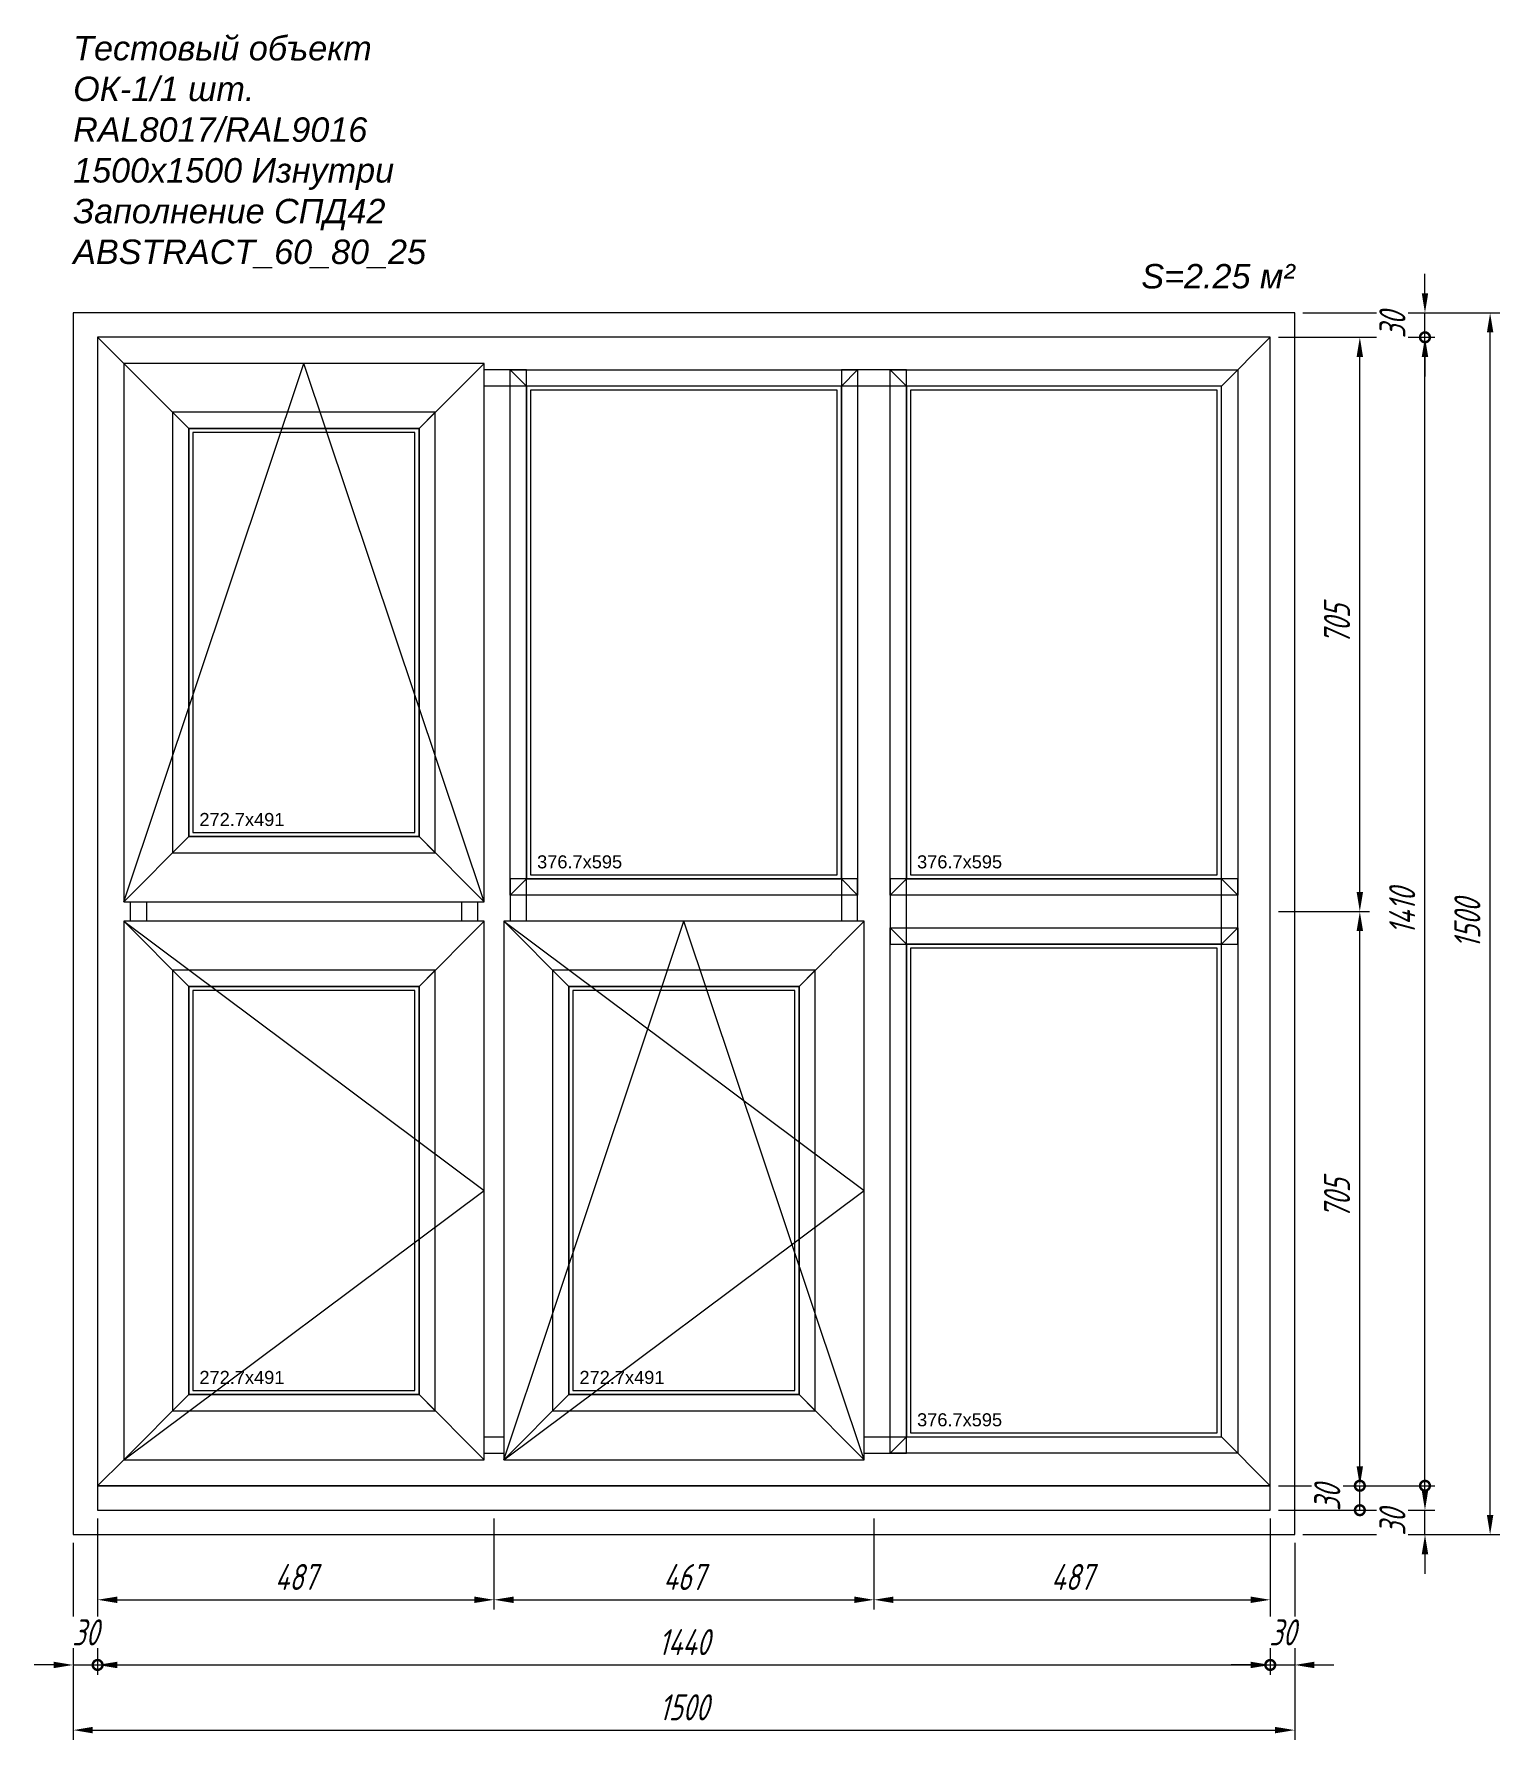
# Model space of a CAD drawing. Header units: millimetres. Extents: x -48 to 1752, y -252 to 1842.
import ezdxf
from ezdxf.enums import TextEntityAlignment as Align

# ---------------------------------------------------------------- set-up
doc = ezdxf.new("R2010")
doc.units = ezdxf.units.MM
doc.linetypes.add('DASHED', pattern=[0])
doc.linetypes.add('GOST2.303 4', pattern=[0])
doc.layers.add('Заполнение', color=6, linetype='Continuous', plot=False)
doc.layers.add('Невидимые', color=250, linetype='DASHED', lineweight=13, plot=False)
for name, color, linetype, lineweight in [('Окна', 195, 'Continuous', 0), ('Размеры', 14, 'Continuous', 13), ('Текст', 2, 'Continuous', 15), ('Штриховые', 170, 'GOST2.303 4', 9)]:
    doc.layers.add(name, color=color, linetype=linetype, lineweight=lineweight)
doc.styles.add('WindowStyle', font='Arial.ttf')
doc.styles.add('Основной стиль', font='romans.shx', dxfattribs={"width": 0.7, "oblique": 15})
doc.styles.add('Основной стиль (для надписей)', font='ariali.ttf')
doc.dimstyles.new('Основной стиль', dxfattribs={"dimscale": 4, "dimtxt": 8, "dimasz": 6, "dimexe": 3, "dimexo": 2.5, "dimgap": 3, "dimtad": 1, "dimdec": 0, "dimtxsty": 'Основной стиль', "dimcen": 2.5, "dimclrd": 256, "dimclre": 256, "dimclrt": 3, "dimazin": 3, "dimtfac": 1, "dimtdec": 0, "dimtmove": 0, "dimatfit": 3, "dimfxl": 1.25, "dimtfill": 1})
doc.dimstyles.new('Основной стиль с точками', dxfattribs={"dimscale": 4, "dimtxt": 8, "dimasz": 6, "dimexe": 3, "dimexo": 2.5, "dimgap": 3, "dimtad": 1, "dimdec": 0, "dimtxsty": 'Основной стиль', "dimblk1": 'DOTSMALL', "dimblk2": 'DOTSMALL', "dimsah": 1, "dimcen": 2.5, "dimclrd": 256, "dimclre": 256, "dimclrt": 3, "dimazin": 3, "dimtfac": 1, "dimtdec": 0, "dimtmove": 1, "dimatfit": 3, "dimfxl": 1.25, "dimtfill": 1})

# ---------------------------------------------------------------- blocks, each defined once
blk = doc.blocks.new('_DotSmall')
at = {"color": 0, "linetype": 'ByBlock', "const_width": 0.5}
blk.add_lwpolyline([(-0.0625, 0, 1), (0.0625, 0, 1)], format="xyb", close=True, dxfattribs=at)
blk = doc.blocks.new('Тестовый объект ОК-1 1500х1500 Изнутри')
at = {"layer": 'Невидимые'}
for points in [[(561.7, 810), (938.3, 810), (938.3, 1405), (561.7, 1405)], [(1028.3, 810), (1405, 810), (1405, 1405), (1028.3, 1405)], [(147, 862), (419.7, 862), (419.7, 1353), (147, 1353)], [(1028.3, 125), (1405, 125), (1405, 720), (1028.3, 720)], [(147, 177), (419.7, 177), (419.7, 668), (147, 668)], [(613.7, 177), (886.3, 177), (886.3, 668), (613.7, 668)]]:
    blk.add_lwpolyline(points, close=True, dxfattribs=at)
at = {"layer": 'Окна'}
for p, q in [((30, 1470), (62, 1438)), ((1470, 1470), (1410, 1410)), ((504.7, 1438), (62, 1438)), ((62, 1438), (62, 777)), ((62, 1438), (142, 1358)), ((504.7, 1438), (424.7, 1358)), ((504.7, 777), (504.7, 1438)), ((556.7, 1430), (504.7, 1430)), ((556.7, 1410), (536.7, 1430)), ((536.7, 1430), (963.3, 1430)), ((536.7, 785), (536.7, 1430)), ((536.7, 1430), (556.7, 1410)), ((556.7, 753), (556.7, 1430)), ((1023.3, 1430), (943.3, 1430)), ((943.3, 1430), (943.3, 753)), ((963.3, 1430), (943.3, 1410)), ((943.3, 1410), (963.3, 1430)), ((963.3, 1430), (963.3, 785)), ((1023.3, 1410), (1003.3, 1430)), ((1003.3, 1430), (1430, 1430)), ((1003.3, 785), (1003.3, 1430)), ((1003.3, 1430), (1023.3, 1410)), ((1023.3, 100), (1023.3, 1430)), ((1430, 1430), (1410, 1410)), ((1410, 1410), (1430, 1430)), ((1430, 1430), (1430, 785)), ((1410, 1410), (504.7, 1410)), ((943.3, 1410), (556.7, 1410)), ((556.7, 1410), (556.7, 805)), ((943.3, 805), (943.3, 1410)), ((1410, 1410), (1023.3, 1410)), ((1023.3, 1410), (1023.3, 805)), ((1410, 120), (1410, 1410)), ((1410, 805), (1410, 1410)), ((444.7, 1378), (122, 1378)), ((122, 1378), (142, 1358)), ((142, 1358), (122, 1378)), ((122, 1378), (122, 837)), ((424.7, 1358), (444.7, 1378)), ((444.7, 1378), (424.7, 1358)), ((444.7, 837), (444.7, 1378)), ((424.7, 1358), (142, 1358)), ((142, 1358), (142, 857)), ((142, 1358), (424.7, 1358)), ((142, 857), (142, 1358)), ((424.7, 857), (424.7, 1358)), ((424.7, 1358), (424.7, 857)), ((62, 777), (142, 857)), ((142, 857), (122, 837)), ((122, 837), (142, 857)), ((142, 857), (424.7, 857)), ((424.7, 857), (142, 857)), ((504.7, 777), (424.7, 857)), ((444.7, 837), (424.7, 857)), ((424.7, 857), (444.7, 837)), ((122, 837), (444.7, 837)), ((963.3, 805), (536.7, 805)), ((536.7, 805), (536.7, 753)), ((536.7, 785), (556.7, 805)), ((556.7, 805), (536.7, 785)), ((556.7, 805), (943.3, 805)), ((943.3, 805), (963.3, 785)), ((963.3, 785), (943.3, 805)), ((963.3, 753), (963.3, 805)), ((1430, 805), (1003.3, 805)), ((1003.3, 805), (1003.3, 725)), ((1003.3, 785), (1023.3, 805)), ((1023.3, 805), (1003.3, 785)), ((1023.3, 805), (1410, 805)), ((1410, 805), (1430, 785)), ((1430, 785), (1410, 805)), ((1430, 725), (1430, 805)), ((62, 777), (504.7, 777)), ((70, 777), (70, 753)), ((90, 777), (90, 753)), ((476.7, 777), (476.7, 753)), ((496.7, 753), (496.7, 777)), ((963.3, 785), (536.7, 785)), ((1430, 785), (1003.3, 785)), ((504.7, 753), (62, 753)), ((62, 753), (62, 92)), ((62, 753), (142, 673)), ((504.7, 753), (424.7, 673)), ((504.7, 92), (504.7, 753)), ((971.3, 753), (528.7, 753)), ((528.7, 753), (528.7, 92)), ((528.7, 753), (608.7, 673)), ((971.3, 753), (891.3, 673)), ((971.3, 92), (971.3, 753)), ((1023.3, 725), (1003.3, 745)), ((1003.3, 745), (1430, 745)), ((1003.3, 100), (1003.3, 745)), ((1003.3, 745), (1023.3, 725)), ((1430, 745), (1410, 725)), ((1410, 725), (1430, 745)), ((1430, 745), (1430, 100)), ((1003.3, 725), (1430, 725)), ((1410, 725), (1023.3, 725)), ((1023.3, 725), (1023.3, 120)), ((1410, 120), (1410, 725)), ((444.7, 693), (122, 693)), ((122, 693), (142, 673)), ((142, 673), (122, 693)), ((122, 693), (122, 152)), ((424.7, 673), (444.7, 693)), ((444.7, 693), (424.7, 673)), ((444.7, 152), (444.7, 693)), ((911.3, 693), (588.7, 693)), ((588.7, 693), (608.7, 673)), ((608.7, 673), (588.7, 693)), ((588.7, 693), (588.7, 152)), ((891.3, 673), (911.3, 693)), ((911.3, 693), (891.3, 673)), ((911.3, 152), (911.3, 693)), ((424.7, 673), (142, 673)), ((142, 673), (142, 172)), ((142, 673), (424.7, 673)), ((142, 172), (142, 673)), ((424.7, 172), (424.7, 673)), ((424.7, 673), (424.7, 172)), ((891.3, 673), (608.7, 673)), ((608.7, 673), (608.7, 172)), ((608.7, 673), (891.3, 673)), ((608.7, 172), (608.7, 673)), ((891.3, 172), (891.3, 673)), ((891.3, 673), (891.3, 172)), ((62, 92), (142, 172)), ((142, 172), (122, 152)), ((122, 152), (142, 172)), ((142, 172), (424.7, 172)), ((424.7, 172), (142, 172)), ((504.7, 92), (424.7, 172)), ((444.7, 152), (424.7, 172)), ((424.7, 172), (444.7, 152)), ((528.7, 92), (608.7, 172)), ((608.7, 172), (588.7, 152)), ((588.7, 152), (608.7, 172)), ((608.7, 172), (891.3, 172)), ((891.3, 172), (608.7, 172)), ((971.3, 92), (891.3, 172)), ((911.3, 152), (891.3, 172)), ((891.3, 172), (911.3, 152)), ((122, 152), (444.7, 152)), ((588.7, 152), (911.3, 152)), ((504.7, 120), (528.7, 120)), ((971.3, 120), (1410, 120)), ((1003.3, 100), (1023.3, 120)), ((1023.3, 120), (1003.3, 100)), ((1023.3, 120), (1410, 120)), ((1470, 60), (1410, 120)), ((1410, 120), (1430, 100)), ((1430, 100), (1410, 120)), ((30, 60), (62, 92)), ((62, 92), (504.7, 92)), ((504.7, 100), (528.7, 100)), ((528.7, 92), (971.3, 92)), ((971.3, 100), (1023.3, 100)), ((1430, 100), (1003.3, 100))]:
    blk.add_line(p, q, dxfattribs=at)
for points in [[(30, 60), (1470, 60), (1470, 1470), (30, 1470)], [(30, 30), (1470, 30), (1470, 60), (30, 60)]]:
    blk.add_lwpolyline(points, close=True, dxfattribs=at)
at = {"layer": 'Штриховые', "linetype": 'Continuous'}
for p, q in [((62, 777), (283.3, 1438)), ((504.7, 777), (283.3, 1438)), ((62, 753), (504.7, 422.5)), ((528.7, 753), (971.3, 422.5)), ((528.7, 92), (750, 753)), ((971.3, 92), (750, 753)), ((62, 92), (504.7, 422.5)), ((528.7, 92), (971.3, 422.5))]:
    blk.add_line(p, q, dxfattribs=at)
at = {"layer": 'Штриховые'}
blk.add_lwpolyline([(0, 0), (1500, 0), (1500, 1500), (0, 1500)], close=True, dxfattribs=at)
at = {"layer": 'Заполнение', "style": 'WindowStyle'}
for s, p in [('272.7х491', (155, 870)), ('376.7х595', (569.7, 818)), ('376.7х595', (1036.3, 818)), ('272.7х491', (155, 185)), ('272.7х491', (621.7, 185)), ('376.7х595', (1036.3, 133))]:
    blk.add_text(s, height=16, dxfattribs=at).set_placement(p)
at = {"layer": 'Текст', "style": 'Основной стиль (для надписей)'}
blk.add_text('S=2.25 м²', height=30, dxfattribs=at).set_placement((1500, 1560), align=Align.TOP_RIGHT)
for tag, p in [('OBJECT', (0, 1810)), ('WINDOW', (0, 1760)), ('COLOR', (0, 1710)), ('SIZE', (0, 1660)), ('GLAZING', (0, 1610)), ('SYSTEM', (0, 1560))]:
    blk.add_attdef(tag, p, '', height=30, dxfattribs=at)
at = {"layer": 'Размеры'}
blk.add_linear_dim(base=(1580, 60), p1=(1470, 60), p2=(1470, 765), angle=90, dimstyle='Основной стиль', dxfattribs=at).render()
blk.add_linear_dim(base=(30, -80), p1=(30, 30), p2=(516.7, 30), dimstyle='Основной стиль', dxfattribs=at).render()
blk.add_linear_dim(base=(1580, 765), p1=(1470, 765), p2=(1470, 1470), angle=90, dimstyle='Основной стиль', dxfattribs=at).render()
blk.add_linear_dim(base=(516.7, -80), p1=(516.7, 30), p2=(983.3, 30), dimstyle='Основной стиль', dxfattribs=at).render()
blk.add_linear_dim(base=(1660, 60), p1=(1470, 60), p2=(1470, 1470), angle=90, dimstyle='Основной стиль с точками', dxfattribs=at).render()
blk.add_linear_dim(base=(983.3, -80), p1=(983.3, 30), p2=(1470, 30), dimstyle='Основной стиль', dxfattribs=at).render()
blk.add_linear_dim(base=(30, -160), p1=(30, 30), p2=(1470, 30), dimstyle='Основной стиль с точками', dxfattribs=at).render()
blk.add_linear_dim(base=(1580, 30), p1=(1470, 30), p2=(1470, 60), angle=90, dimstyle='Основной стиль с точками', dxfattribs=at).render()
blk.add_linear_dim(base=(0, -240), p1=(0, 0), p2=(1500, 0), dimstyle='Основной стиль', dxfattribs=at).render()
for base, p1, p2 in [((0, -160), (0, 0), (30, 0)), ((1470, -160), (1470, 0), (1500, 0))]:
    blk.add_linear_dim(base=base, p1=p1, p2=p2, dimstyle='Основной стиль', dxfattribs=at).render()
blk.add_linear_dim(base=(1740, 0), p1=(1500, 0), p2=(1500, 1500), angle=90, dimstyle='Основной стиль', dxfattribs=at).render()
for base, p1, p2 in [((1660, 1470), (1500, 1470), (1500, 1500)), ((1660, 0), (1500, 0), (1500, 30))]:
    blk.add_linear_dim(base=base, p1=p1, p2=p2, angle=90, dimstyle='Основной стиль', dxfattribs=at).render()

msp = doc.modelspace()

# ---------------------------------------------------------------- block references
at = {"layer": 'Окна'}
msp.add_blockref('Тестовый объект ОК-1 1500х1500 Изнутри', (0, 0), dxfattribs=at).add_auto_attribs({'OBJECT': 'Тестовый объект', 'WINDOW': 'ОК-1/1 шт.', 'COLOR': 'RAL8017/RAL9016', 'SIZE': '1500х1500 Изнутри', 'GLAZING': 'Заполнение СПД42', 'SYSTEM': 'ABSTRACT_60_80_25'})

doc.saveas('drawing.dxf')
